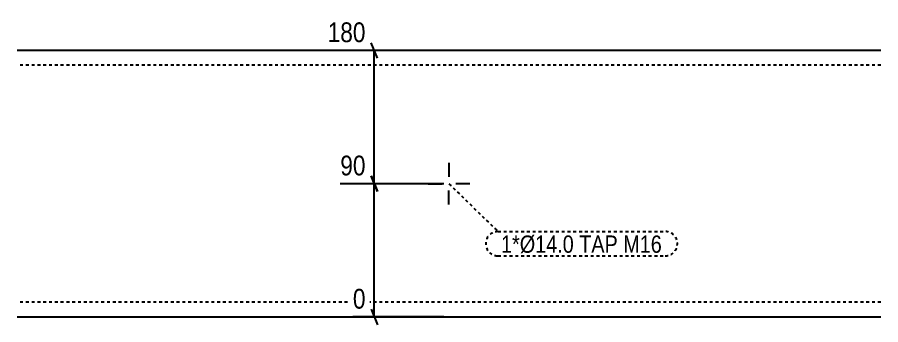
# Model space of a CAD drawing. Header units: millimetres. Extents: x 8 to 19585, y 10 to 297.
# Drawn here: x 15109 to 15693, y 10 to 218 of the extents above; entities that cross this region are included whole.
import ezdxf

# ---------------------------------------------------------------- set-up
doc = ezdxf.new("R2010")
doc.units = ezdxf.units.MM
doc.linetypes.add('DXK_LINE_DOT2', pattern=[3.9198, 1.9599, -1.9599])
for name, color, linetype in [('MÅLSÆTNING', 7, 'Continuous'), ('STÅL', 7, 'Continuous'), ('TEKST', 7, 'Continuous')]:
    doc.layers.add(name, color=color, linetype=linetype)
doc.styles.add('Arial Narrow', font='ARIALN.TTF', dxfattribs={"height": 0.2})

msp = doc.modelspace()

# ---------------------------------------------------------------- linework, layer by layer
at = {"layer": 'MÅLSÆTNING', "color": 7, "linetype": 'Continuous'}
for p, q in [((15352.8, 190.5), (15348.6, 201)), ((15397.7, 195.75), (15319.16, 195.75)), ((15350.7, 105.75), (15350.7, 195.75)), ((15352.8, 100.5), (15348.6, 111)), ((15397.7, 105.75), (15327.69, 105.75)), ((15350.7, 15.75), (15350.7, 105.75)), ((15348.6, 21), (15352.8, 10.5)), ((15397.7, 15.75), (15336.22, 15.75))]:
    msp.add_line(p, q, dxfattribs=at)
at = {"layer": 'STÅL', "color": 2, "linetype": 'Continuous'}
for p, q in [((15693.2, 195.75), (15109.2, 195.75)), ((15109.2, 15.75), (15693.2, 15.75))]:
    msp.add_line(p, q, dxfattribs=at)
at = {"layer": 'STÅL', "color": 7, "linetype": 'DXK_LINE_DOT2'}
for p, q in [((15693.2, 185.75), (15109.2, 185.75)), ((15693.2, 25.75), (15109.2, 25.75))]:
    msp.add_line(p, q, dxfattribs=at)
at = {"layer": 'STÅL', "color": 3, "linetype": 'Continuous'}
for p, q in [((15401.2, 119.75), (15401.2, 110.43)), ((15387.2, 105.75), (15396.53, 105.75)), ((15415.2, 105.75), (15405.88, 105.75)), ((15401.2, 91.75), (15401.2, 101.07))]:
    msp.add_line(p, q, dxfattribs=at)

# ---------------------------------------------------------------- wipeouts: each hides what was drawn before it
at = {"color": 0}
msp.add_wipeout([(15545.34, 59.07), (15545.34, 71.32), (15436.42, 71.32), (15436.42, 59.07)], dxfattribs=at).dxf.layer = 'TEKST'

# ---------------------------------------------------------------- next in the draw order: wipeouts: each hides what was drawn before it
at = {"color": 0, "linetype": 'Continuous'}
for points in [[(15347.55, 198.55), (15347.55, 218.15), (15316.36, 218.15), (15316.36, 198.55)], [(15347.55, 108.55), (15347.55, 128.15), (15324.89, 128.15), (15324.89, 108.55)], [(15347.55, 18.55), (15347.55, 38.15), (15333.42, 38.15), (15333.42, 18.55)]]:
    msp.add_wipeout(points, dxfattribs=at).dxf.layer = 'MÅLSÆTNING'
at = {"color": 0}
msp.add_wipeout([(15545.34, 59.07), (15545.34, 71.32), (15436.42, 71.32), (15436.42, 59.07)], dxfattribs=at).dxf.layer = 'TEKST'

# ---------------------------------------------------------------- next in the draw order: linework, layer by layer
at = {"layer": 'MÅLSÆTNING', "color": 7, "linetype": 'Continuous'}
for p, q in [((15348.6, 111), (15352.8, 100.5)), ((15397.7, 105.75), (15327.69, 105.75))]:
    msp.add_line(p, q, dxfattribs=at)
at = {"layer": 'TEKST', "color": 7, "linetype": 'DXK_LINE_DOT2'}
for p, q in [((15401.2, 105.75), (15434.32, 73.42)), ((15434.32, 73.42), (15547.44, 73.42)), ((15434.32, 56.97), (15547.44, 56.97))]:
    msp.add_line(p, q, dxfattribs=at)
for centre, start, end in [((15434.32, 65.2), 90, 270), ((15547.44, 65.2), 270, 90)]:
    msp.add_arc(centre, 8.22, start, end, dxfattribs=at)

# ---------------------------------------------------------------- next in the draw order: texts
at = {"layer": 'MÅLSÆTNING', "color": 3, "linetype": 'Continuous', "style": 'Arial Narrow'}
for s, height, p in [('180', 13.362, (15319.16, 201.35)), ('90', 13.362, (15327.69, 111.35)), ('0', 13.36, (15336.22, 21.35))]:
    msp.add_text(s, height=height, dxfattribs=at).set_placement(p)
at = {"layer": 'TEKST', "color": 3, "style": 'Arial Narrow'}
msp.add_text('1*Ø14.0 TAP M16', height=11.6917, dxfattribs=at).set_placement((15436.42, 59.07))

doc.saveas('drawing.dxf')
